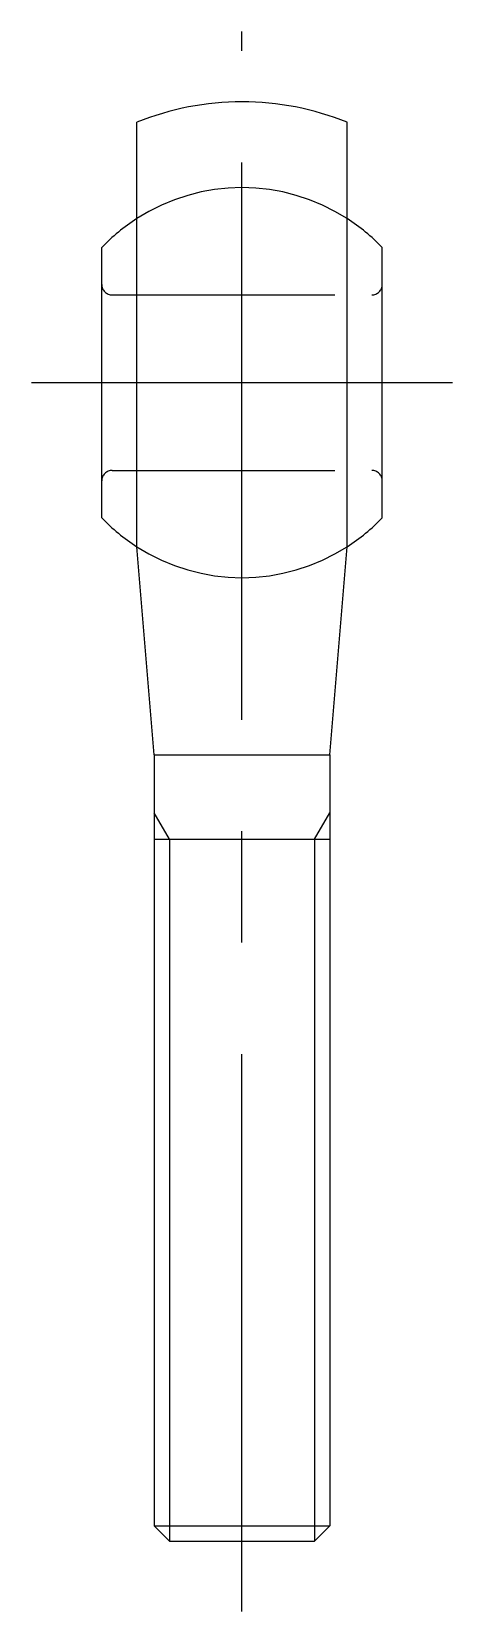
# Model space of a CAD drawing. Extents: x -1.5 to 74.5, y -8 to 61.5.
# Drawn here: x 62.54 to 74.54, y 16.52 to 61.52 of the extents above.
import ezdxf

# ---------------------------------------------------------------- set-up
doc = ezdxf.new("R2010")
doc.units = 0
doc.header["$LTSCALE"] = 0.5
doc.linetypes.add('CENTER', pattern=[50.8, 31.75, -6.35, 6.35, -6.35])
doc.linetypes.add('DASHED', pattern=[19.05, 12.7, -6.35])
doc.layers.get('0').update_dxf_attribs({"linetype": 'CONTINUOUS'})
doc.layers.add('CENTER', color=1, linetype='CENTER')

msp = doc.modelspace()

# ---------------------------------------------------------------- linework, layer by layer
at = {"color": 7, "linetype": 'CONTINUOUS'}
for p, q in [((65.539, 46.844), (65.539, 58.935)), ((71.539, 46.844), (71.539, 58.935)), ((64.539, 47.669), (64.539, 55.369)), ((72.539, 47.669), (72.539, 55.369)), ((66.039, 40.919), (65.539, 46.844)), ((71.039, 40.919), (71.539, 46.844)), ((66.039, 40.919), (66.039, 18.952)), ((66.039, 40.919), (71.039, 40.919)), ((71.039, 40.919), (71.039, 18.952)), ((66.039, 38.519), (71.039, 38.519)), ((66.039, 18.952), (71.039, 18.952)), ((66.039, 18.952), (66.472, 18.519)), ((71.039, 18.952), (70.606, 18.519)), ((66.472, 18.519), (70.606, 18.519))]:
    msp.add_line(p, q, dxfattribs=at)
at = {"color": 3, "linetype": 'DASHED'}
for p, q in [((64.839, 54.019), (72.239, 54.019)), ((64.839, 49.019), (72.239, 49.019))]:
    msp.add_line(p, q, dxfattribs=at)
at = {"color": 3, "linetype": 'CONTINUOUS'}
for p, q in [((66.472, 38.519), (66.039, 39.269)), ((70.606, 38.519), (71.039, 39.269)), ((66.472, 38.519), (66.472, 18.519)), ((70.606, 38.519), (70.606, 18.519))]:
    msp.add_line(p, q, dxfattribs=at)
at = {"color": 7, "linetype": 'CONTINUOUS'}
for centre, radius, start, end in [((68.539, 51.519), 8, 67.9757, 112.0243), ((68.539, 51.529), 5.545, 122.7564, 136.1723), ((68.539, 51.529), 5.545, 43.8277, 57.2436), ((68.539, 51.509), 5.545, 223.8277, 237.2436), ((68.539, 51.509), 5.545, 302.7564, 316.1723)]:
    msp.add_arc(centre, radius, start, end, dxfattribs=at)
at = {"color": 3, "linetype": 'DASHED'}
for centre, radius, start, end in [((68.539, 51.529), 5.545, 57.2436, 122.7564), ((64.839, 54.319), 0.3, 180, 270), ((72.239, 54.319), 0.3, 270, 0), ((64.839, 48.719), 0.3, 90, 180), ((72.239, 48.719), 0.3, 0, 90), ((68.539, 51.509), 5.545, 237.2436, 302.7564)]:
    msp.add_arc(centre, radius, start, end, dxfattribs=at)
at = {"layer": 'CENTER', "color": 1, "linetype": 'CENTER'}
for p, q in [((68.539, 16.519), (68.539, 61.519)), ((62.539, 51.519), (74.539, 51.519))]:
    msp.add_line(p, q, dxfattribs=at)

doc.saveas('drawing.dxf')
